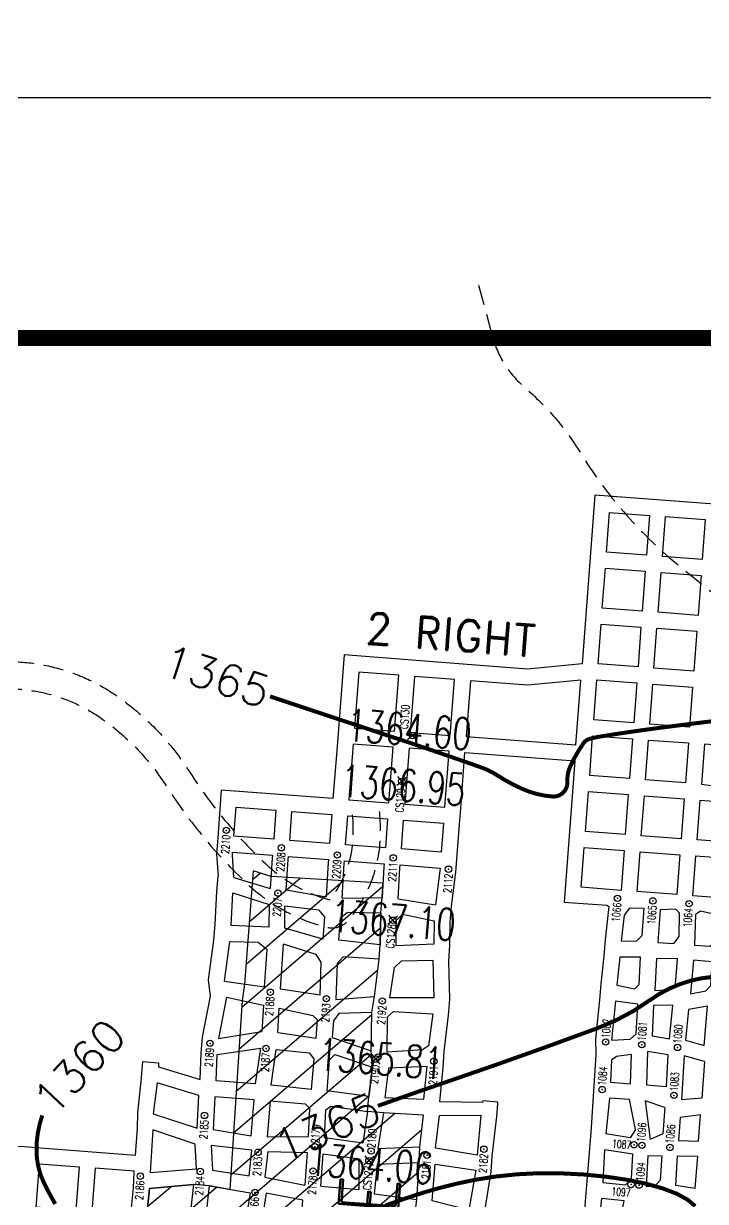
# Model space of a CAD drawing. Header units: inches. Extents: x 10131215 to 10153225, y 3476725 to 3491422.
# Drawn here: x 10139034 to 10139886, y 3486621 to 3488093 of the extents above; entities that cross this region are included whole.
import ezdxf
from ezdxf.enums import TextEntityAlignment as Align

# ---------------------------------------------------------------- set-up
doc = ezdxf.new("R2010")
doc.units = ezdxf.units.IN
doc.header["$LTSCALE"] = 100
doc.header["$MEASUREMENT"] = 0
doc.header["$PDMODE"] = 32
doc.header["$PDSIZE"] = 8
doc.linetypes.add('DASHDOT', pattern=[1, 0.5, -0.25, 0, -0.25])
doc.linetypes.add('DASHED2', pattern=[0.375, 0.25, -0.125])
doc.layers.get('0').update_dxf_attribs({"color": 60, "linetype": 'CONTINUOUS'})
for name, color, linetype in [('BOUNDARY-MINE LIMITS', 30, 'DASHDOT'), ('ELEVATIONS-UPEER MASON-CONTOURS', 175, 'CONTINUOUS'), ('ELEVATIONS-UPPER MASON-SPOT', 175, 'CONTINUOUS'), ('GRID COORDINATES-VA SOUTH NAD27', 252, 'CONTINUOUS'), ('MINE WORKINGS-ADVANCED-SURVEYED', 7, 'CONTINUOUS'), ('MINE WORKINGS-RETREAT AREA', 4, 'CONTINUOUS'), ('MINE WORKINGS-RETREAT AREA-LABELS', 1, 'CONTINUOUS'), ('PANEL AND MAINS LABELS', 4, 'CONTINUOUS'), ('ROADS', 34, 'DASHED2'), ('SPADS-CONTROL SURVEY-LABELS', 230, 'CONTINUOUS'), ('SPADS-CONTROL SURVEY-SYMBOLS', 230, 'CONTINUOUS'), ('SPADS-LABEL', 90, 'CONTINUOUS'), ('SPADS-SYMBOL', 90, 'CONTINUOUS')]:
    doc.layers.add(name, color=color, linetype=linetype)
doc.styles.add('INACCESSIBLE', font='ROMAND.SHX', dxfattribs={"width": 0.8, "height": 75})
doc.styles.add('LEG', font='ROMAND')
doc.styles.add('LEV', font='SIMPLEX.shx', dxfattribs={"width": 0.7, "height": 40})
doc.styles.add('SP', font='SIMPLEX', dxfattribs={"width": 0.75, "height": 12})

# ---------------------------------------------------------------- blocks, each defined once
blk = doc.blocks.new('*X18')
at = {"color": 0}
for p, q in [((778232.5, 184262.8), (778396.8, 184427.1)), ((778233.8, 184423.2), (778242.5, 184431.9)), ((778233.8, 184317.2), (778347, 184430.3)), ((778233.8, 184370.2), (778293, 184429.3)), ((778233.1, 184210.4), (778398, 184375.3)), ((778233.8, 184158), (778398.5, 184322.7)), ((778234.4, 184105.6), (778395.3, 184266.5)), ((778235, 184053.2), (778398.7, 184216.9)), ((778162.2, 183927.4), (778399.3, 184164.5)), ((778215.4, 183927.5), (778433.2, 184145.3)), ((778268.3, 183927.4), (778468.6, 184127.7)), ((778278.9, 183884.9), (778468.7, 184074.8)), ((778134.4, 184005.6), (778161.3, 184032.5)), ((778137.1, 183955.3), (778218.3, 184036.4))]:
    blk.add_line(p, q, dxfattribs=at)
blk = doc.blocks.new('CS')
at = {"layer": 'SPADS-CONTROL SURVEY-SYMBOLS'}
for p, q in [((-5.7, 5.7), (5.7, -5.7)), ((5.7, 5.7), (-5.7, -5.7))]:
    blk.add_line(p, q, dxfattribs=at)
blk.add_circle((0, 0), 4, dxfattribs=at)

msp = doc.modelspace()

# ---------------------------------------------------------------- linework, layer by layer
at = {"layer": 'BOUNDARY-MINE LIMITS', "const_width": 20}
msp.add_lwpolyline([(10140753, 3479084.4), (10139113.1, 3481748), (10135309.1, 3481748), (10135309.1, 3484078.5), (10136387.9, 3484078.5), (10136387.9, 3486601.2), (10138341.9, 3486601.2), (10138341.9, 3487699.8), (10142188.8, 3487699.8), (10142412.7, 3484892.3), (10142623.9, 3484306.7), (10142796.8, 3484074.3), (10143151.6, 3484065.3), (10143500.4, 3483618.4), (10143792.6, 3483818), (10144004.3, 3483755.4), (10144488.2, 3483062.4), (10144843, 3482463.4), (10144896.6, 3482347.2), (10144953.3, 3482314.4), (10145033.8, 3482290.6), (10145541.6, 3481817.9), (10145505.8, 3481770.2), (10145917.3, 3481350.1)], dxfattribs=at)
at = {"layer": 'ELEVATIONS-UPEER MASON-CONTOURS', "const_width": 5}
for points in [[(10135978.9, 3483263.2, 0), (10135880.2, 3483248.3, 0.000547)], [(10136147.8, 3483288.5, 0.000001), (10135988.5, 3483264.7, 0.000023)], [(10139638.8, 3483431.7, 0.000001), (10139693.5, 3483463.7, 0.000011)], [(10139909.6, 3487222.3, 0.00456), (10139882.1, 3487219.1, 0.002152), (10139823.9, 3487211.7, 0.007136), (10139755.2, 3487201.6, 0.033781), (10139740.9, 3487198.3, 0.16889), (10139734.1, 3487193.3, 0.042711), (10139717.8, 3487164.9, 0.123106), (10139713.9, 3487145.1, -0.193002), (10139709.7, 3487132.6, -0.237547), (10139695.4, 3487126.6, -0.088948), (10139657.1, 3487136.3, -0.037194), (10139626.3, 3487153.1, 0.05889), (10139606.4, 3487162.9, 0.001659), (10139550.9, 3487182.2, 0.002851), (10139518.5, 3487193.2), (10139430.4, 3487222.4), (10139342.3, 3487251.7)], [(10138804.9, 3484318.7, 0.000002), (10138743.6, 3484310, 0.000372)], [(10139477, 3486739.9, -0.003529), (10139563.8, 3486770.2, 0.006471), (10139751.4, 3486837, 0.067734), (10139816.8, 3486871.9, -0.089314), (10139867.7, 3486896.3, -0.092896), (10139920.7, 3486900.8, 0.06727)], [(10139057.7, 3486728.1, 0.090324), (10139050.5, 3486682.5, 0.106511), (10139059.6, 3486644.2, 0.021448), (10139073.9, 3486617.4, 0.123244)]]:
    msp.add_lwpolyline(points, format="xyb", dxfattribs=at)
msp.add_lwpolyline([(10139486.9, 3486615.6), (10139500.2, 3486620.3), (10139515.8, 3486625.7), (10139533.7, 3486631.5), (10139553.6, 3486637.2), (10139575.3, 3486642.7), (10139598.8, 3486647.6), (10139623.9, 3486651.6), (10139650.4, 3486654.4), (10139678, 3486655.8), (10139706.3, 3486655.6), (10139734.4, 3486654.2), (10139761.8, 3486651.5), (10139787.8, 3486647.7), (10139811.7, 3486642.8), (10139832.8, 3486636.9), (10139850.5, 3486630.2), (10139864.2, 3486622.7), (10139873.8, 3486614.6)], dxfattribs=at)
at = {"layer": 'GRID COORDINATES-VA SOUTH NAD27'}
msp.add_line((10153220, 3488000), (10131220, 3488000), dxfattribs=at)
at = {"layer": 'MINE WORKINGS-ADVANCED-SURVEYED', "flags": 128}
for points in [[(10140094.2, 3487478.1), (10140047.4, 3487480.6), (10139748.2, 3487503.2), (10139732.3, 3487292.3), (10139664.1, 3487285.9), (10139594.3, 3487291.2), (10139434.8, 3487303.5), (10139430.2, 3487243.6), (10139425.6, 3487183.8), (10139421, 3487124), (10139281.4, 3487134.7), (10139276.9, 3487074.8), (10139275.3, 3487054.9), (10139277.3, 3487026.9)], [(10139935.2, 3487188.4), (10139885.1, 3487192), (10139881.4, 3487142.1), (10139929.9, 3487135.4)], [(10139568.9, 3486989.6), (10139574.5, 3487032), (10139579, 3487091.8), (10139580.6, 3487111.8), (10139585.9, 3487181.6), (10139723.1, 3487171.1), (10139709.8, 3486994.6), (10139763.1, 3486990.6), (10139765.7, 3486989)], [(10139297.2, 3487025.4), (10139295.3, 3487053.4), (10139295.6, 3487057.1), (10139345.4, 3487053.2), (10139345.1, 3487049.6), (10139342.6, 3487011.6)], [(10139362.5, 3487010.1), (10139365.1, 3487048), (10139365.4, 3487051.7), (10139415.2, 3487047.9), (10139414.9, 3487044.2), (10139412.4, 3487001.3)], [(10139432.4, 3486999.7), (10139434.9, 3487042.7), (10139435.2, 3487046.4), (10139485, 3487042.6), (10139484.7, 3487038.9), (10139482.5, 3487000.4)], [(10139502.4, 3486998.8), (10139504.7, 3487037.3), (10139505, 3487041), (10139554.8, 3487037.2), (10139554.5, 3487033.5), (10139549, 3486991.1)], [(10139174.1, 3486678.4), (10139176.8, 3486711.5), (10139177.3, 3486731.6), (10139181.3, 3486770.4), (10139182.8, 3486790.3), (10139183.2, 3486795.3), (10139203.1, 3486793.8), (10139202.8, 3486788.8), (10139254.8, 3486772.9), (10139256.4, 3486805.9), (10139257.9, 3486825.8), (10139267.8, 3486877.2), (10139265.4, 3486897.4), (10139272.2, 3486947.1), (10139273.7, 3486967), (10139275.8, 3487008), (10139277.3, 3487026.9)], [(10139297.2, 3487025.4), (10139342.6, 3487011.6)], [(10139362.5, 3487010.1), (10139412.4, 3487001.3)], [(10139432.4, 3486999.7), (10139482.5, 3487000.4)], [(10139502.4, 3486998.8), (10139549, 3486991.1)], [(10139607.7, 3486498.7), (10139605.9, 3486533.4), (10139607.5, 3486553.3), (10139609.1, 3486588.3), (10139610.7, 3486608.2), (10139618.5, 3486658), (10139619.9, 3486677), (10139625.7, 3486726.7), (10139627, 3486742.6), (10139627.1, 3486744.6), (10139608.2, 3486746.1), (10139608, 3486744.1), (10139554.4, 3486745), (10139558.5, 3486787.9), (10139560, 3486807.8), (10139565.5, 3486853.5), (10139567, 3486873.4), (10139565.6, 3486920.7), (10139567.2, 3486940.6), (10139567.4, 3486969.7), (10139568.9, 3486989.6)], [(10139765.7, 3486989), (10139761.2, 3486947.3), (10139759.6, 3486927.3), (10139755.8, 3486892.5), (10139754.1, 3486872.6), (10139749.1, 3486823.8), (10139749.5, 3486803.7)], [(10139285.3, 3486895.9), (10139292.1, 3486945.5), (10139327.4, 3486944.4), (10139338.8, 3486935.5)], [(10139285.3, 3486895.9), (10139335.6, 3486888.6), (10139338.8, 3486935.5)], [(10139405, 3486878.5), (10139355.5, 3486885.7), (10139359.3, 3486941.9)], [(10139405, 3486878.5), (10139406.2, 3486919.5), (10139399.9, 3486929), (10139359.3, 3486941.9)], [(10139287.8, 3486875.7), (10139277.8, 3486824.3), (10139331.9, 3486833)], [(10139287.8, 3486875.7), (10139334.1, 3486866), (10139331.9, 3486833)], [(10139351.9, 3486831.5), (10139353.9, 3486861.9), (10139396, 3486853.1)], [(10139351.9, 3486831.5), (10139399.9, 3486824.7), (10139401.6, 3486847.6), (10139396, 3486853.1)], [(10139749.5, 3486803.7), (10139743.1, 3486706.6)], [(10139769, 3486797.1), (10139768, 3486769.6), (10139792.9, 3486767.7), (10139793.9, 3486804.3)], [(10139793.9, 3486804.3), (10139775.4, 3486801.6), (10139769, 3486797.1)], [(10139814.2, 3486807.8), (10139812.8, 3486766.2), (10139837.8, 3486764.3), (10139839.8, 3486803.9)], [(10139839.8, 3486803.9), (10139814.2, 3486807.8)], [(10139885.3, 3486795.5), (10139859.8, 3486802.3), (10139856.7, 3486747.4)], [(10139885.3, 3486795.5), (10139881.8, 3486749.4), (10139856.7, 3486747.4)], [(10139799.2, 3486710.4), (10139791.4, 3486747.8), (10139766.5, 3486749.6), (10139762, 3486705.2)], [(10139835.9, 3486737.9), (10139811.3, 3486746.2), (10139817.3, 3486697.8)], [(10139835.9, 3486737.9), (10139833.4, 3486705), (10139817.3, 3486697.8)], [(10139852.8, 3486696.5), (10139877.8, 3486696), (10139880.3, 3486728.8), (10139855, 3486725.4)], [(10139855, 3486725.4), (10139852.8, 3486696.5)], [(10139743.1, 3486706.6), (10139741.5, 3486686.7), (10139738.3, 3486645.8), (10139736.7, 3486625.9), (10139733.6, 3486587), (10139731, 3486567.2), (10139728, 3486529.3), (10139726.5, 3486509.3), (10139727.3, 3486467.1), (10139724.8, 3486447.2), (10139720.6, 3486417.5), (10139720, 3486397.5)], [(10139799.2, 3486710.4), (10139792.3, 3486699.9), (10139762, 3486705.2)], [(10139339.5, 3486683), (10139336, 3486650.8), (10139385.7, 3486641)], [(10139339.5, 3486683), (10139388.8, 3486681.5), (10139385.7, 3486641)], [(10139405.7, 3486639.4), (10139408.8, 3486680), (10139453.8, 3486673.6)], [(10139405.7, 3486639.4), (10139453.7, 3486635.5), (10139453.8, 3486673.6)], [(10139814.6, 3486678), (10139812.4, 3486639.1), (10139823.3, 3486639.4), (10139829.9, 3486646.9)], [(10139814.6, 3486678), (10139831.8, 3486677.7), (10139829.9, 3486646.9)], [(10139849.5, 3486640.4), (10139851.7, 3486677.4), (10139876.4, 3486677), (10139873.4, 3486636.6)], [(10139168.5, 3486604.3), (10139171.6, 3486637.5), (10139172.5, 3486657.5), (10139172.6, 3486658.5)], [(10139873.4, 3486636.6), (10139849.5, 3486640.4)]]:
    msp.add_lwpolyline(points, dxfattribs=at)
for points in [[(10139812.7, 3487428.1), (10139762.9, 3487431.9), (10139766.6, 3487481.7), (10139816.5, 3487478)], [(10139882.5, 3487422.8), (10139832.7, 3487426.6), (10139836.4, 3487476.5), (10139886.3, 3487472.7)], [(10139807.4, 3487358.3), (10139757.6, 3487362.1), (10139761.4, 3487411.9), (10139811.2, 3487408.2)], [(10139877.2, 3487353), (10139827.4, 3487356.8), (10139831.2, 3487406.7), (10139881, 3487402.9)], [(10139802.2, 3487288.5), (10139752.3, 3487292.3), (10139756.1, 3487342.1), (10139805.9, 3487338.4)], [(10139872, 3487283.2), (10139822.1, 3487287), (10139825.9, 3487336.8), (10139875.7, 3487333.1)], [(10139497.7, 3487208.4), (10139503.1, 3487278.2), (10139453.2, 3487282), (10139447.9, 3487212.2)], [(10139567.5, 3487203), (10139572.8, 3487272.8), (10139523, 3487276.6), (10139517.6, 3487206.8)], [(10139730.7, 3487272.1), (10139664.3, 3487265.8), (10139652.8, 3487266.7), (10139592.8, 3487271.3), (10139587.4, 3487201.5), (10139724.6, 3487191)], [(10139796.9, 3487218.7), (10139747, 3487222.5), (10139750.8, 3487272.3), (10139800.7, 3487268.6)], [(10139866.7, 3487213.4), (10139816.8, 3487217.2), (10139820.6, 3487267), (10139870.5, 3487263.3)], [(10139791.6, 3487148.9), (10139741.8, 3487152.7), (10139745.5, 3487202.5), (10139795.4, 3487198.7)], [(10139490.8, 3487118.6), (10139496.2, 3487188.4), (10139446.3, 3487192.2), (10139441, 3487122.4)], [(10139560.6, 3487113.3), (10139566, 3487183.1), (10139516.1, 3487186.9), (10139510.8, 3487117.1)], [(10139861.4, 3487143.6), (10139811.6, 3487147.4), (10139815.3, 3487197.2), (10139865.2, 3487193.5)], [(10139786.3, 3487079.1), (10139736.5, 3487082.9), (10139740.2, 3487132.7), (10139790.1, 3487128.9)], [(10139856.1, 3487073.8), (10139806.3, 3487077.6), (10139810.1, 3487127.4), (10139859.9, 3487123.7)], [(10139297.1, 3487077), (10139299.9, 3487113.2), (10139349.7, 3487109.4), (10139346.9, 3487073.2)], [(10139925.9, 3487068.5), (10139876.1, 3487072.3), (10139879.9, 3487122.2), (10139929.7, 3487118.4)], [(10139366.9, 3487071.7), (10139369.7, 3487107.9), (10139419.5, 3487104), (10139416.7, 3487067.8)], [(10139436.7, 3487066.3), (10139439.5, 3487102.5), (10139489.3, 3487098.7), (10139486.5, 3487062.5)], [(10139506.5, 3487061), (10139509.3, 3487097.2), (10139559.1, 3487093.3), (10139556.3, 3487057.2)], [(10139781.1, 3487009.3), (10139731.2, 3487013.1), (10139735, 3487062.9), (10139784.8, 3487059.1)], [(10139850.9, 3487004), (10139801, 3487007.8), (10139804.8, 3487057.6), (10139854.6, 3487053.9)], [(10139920.7, 3486998.7), (10139870.8, 3487002.5), (10139874.6, 3487052.4), (10139924.4, 3487048.6)], [(10139293.6, 3486965.5), (10139295.8, 3487006.4), (10139341.1, 3486991.7), (10139340.9, 3486963.4)], [(10139360.8, 3486961.9), (10139361, 3486990.1), (10139403.1, 3486984.9), (10139410.5, 3486976.3), (10139408.4, 3486948.4)], [(10139428.3, 3486946.9), (10139430.5, 3486974.8), (10139439, 3486982.2), (10139481, 3486981.4), (10139480, 3486941.4)], [(10139499.9, 3486939.9), (10139500.4, 3486971.9), (10139508, 3486979.4), (10139547.5, 3486971.2), (10139547.2, 3486942.1)], [(10139810, 3486986.6), (10139791.6, 3486986.9), (10139784.9, 3486978.4), (10139781.2, 3486945.6), (10139800.9, 3486946.2), (10139807.4, 3486952.7)], [(10139854, 3486980.6), (10139849.4, 3486986), (10139830, 3486985.1), (10139826.8, 3486944.2), (10139847, 3486943), (10139853.7, 3486951.5)], [(10139900.9, 3486978.8), (10139880.3, 3486983.5), (10139873.9, 3486979), (10139872.9, 3486940.9), (10139892.5, 3486939.4), (10139899, 3486944.9)], [(10139424.7, 3486873), (10139473, 3486876.6), (10139478.6, 3486923.4), (10139433.8, 3486926.4), (10139426.1, 3486918)], [(10139492, 3486875.1), (10139497.9, 3486912.9), (10139506.5, 3486921.3), (10139545.7, 3486922.2), (10139547.1, 3486874.9)], [(10139805.3, 3486925.8), (10139779.5, 3486925.7), (10139775.7, 3486890.9), (10139798.2, 3486886.2), (10139803.7, 3486891.8)], [(10139851.4, 3486923.6), (10139825.3, 3486924.3), (10139823.2, 3486884.3), (10139842.3, 3486885.2), (10139848.9, 3486891.7)], [(10139894.9, 3486920.1), (10139871.4, 3486922), (10139868, 3486880.1), (10139886.8, 3486883.7), (10139893.3, 3486890.2)], [(10139801.8, 3486866.9), (10139774.1, 3486871), (10139769.1, 3486822.2), (10139792.4, 3486823.5), (10139799.9, 3486830)], [(10139845.8, 3486865.9), (10139821.7, 3486865.4), (10139819.8, 3486827.4), (10139841.4, 3486823.8)], [(10139889.1, 3486864.4), (10139865.4, 3486860.3), (10139861.4, 3486822.2), (10139885, 3486815.6)], [(10139468.8, 3486808.7), (10139469.5, 3486856.8), (10139428.3, 3486855.6), (10139421.6, 3486846.1), (10139420, 3486825.2)], [(10139540.5, 3486815.2), (10139533, 3486809.8), (10139488.8, 3486807.2), (10139489.1, 3486851.3), (10139496.6, 3486857.7), (10139545.6, 3486855)], [(10139274.8, 3486771.4), (10139276.3, 3486804.3), (10139330.2, 3486811.9), (10139323.9, 3486767.5)], [(10139343.8, 3486765.9), (10139350.1, 3486810.3), (10139391.4, 3486806.3), (10139396.9, 3486798.9), (10139393.9, 3486760.4)], [(10139413.9, 3486758.9), (10139416.8, 3486797.3), (10139423.5, 3486804.1), (10139470.3, 3486788.5), (10139465.6, 3486751.8)], [(10139534.6, 3486748.5), (10139538.6, 3486789.3), (10139490.3, 3486787.1), (10139485.6, 3486750.3)], [(10139251.2, 3486712), (10139253.3, 3486752.9), (10139201.2, 3486768.8), (10139196.3, 3486730.1)], [(10139318.9, 3486702.7), (10139322.4, 3486747.5), (10139273.3, 3486751.4), (10139271.1, 3486710.5)], [(10139390.4, 3486701.5), (10139392.1, 3486736.5), (10139386.5, 3486741.9), (10139342.3, 3486746), (10139338.9, 3486701.1)], [(10139458.4, 3486693.3), (10139410.3, 3486700), (10139412, 3486734.9), (10139418.4, 3486739.5), (10139464.2, 3486732.8)], [(10139476.9, 3486686.8), (10139529.4, 3486688.9), (10139534.1, 3486728.5), (10139484.2, 3486731.4)], [(10139549.3, 3486687.3), (10139554.2, 3486728), (10139605.8, 3486728.2), (10139601, 3486678.4)], [(10139192.5, 3486656.6), (10139250.3, 3486661.3), (10139248.7, 3486692.1), (10139195.7, 3486710.1)], [(10139270.3, 3486659.8), (10139316.1, 3486652.4), (10139319.5, 3486684.6), (10139268.6, 3486690.6)], [(10139795.7, 3486679.6), (10139760.4, 3486685.2), (10139758.2, 3486644.3), (10139786.4, 3486641.2), (10139794.1, 3486648.6)], [(10139525.9, 3486623), (10139528.7, 3486668.9), (10139476.3, 3486666.8), (10139472.4, 3486630)], [(10139590.7, 3486609.8), (10139544.8, 3486621.4), (10139548.6, 3486667.3), (10139599.5, 3486659.5)], [(10139192.6, 3486594.5), (10139187.9, 3486599.7), (10139191.6, 3486636.6), (10139246.8, 3486641.5), (10139243.5, 3486611.7)], [(10139309.9, 3486584.6), (10139263.5, 3486610.1), (10139266.8, 3486640), (10139317.5, 3486631.2)], [(10139329.8, 3486583.1), (10139379.5, 3486573.3), (10139383.3, 3486622.1), (10139337.5, 3486630.7)], [(10139784.8, 3486621.3), (10139756.6, 3486624.3), (10139752.5, 3486585.5), (10139772.9, 3486587.1), (10139779.5, 3486593.6)]]:
    msp.add_lwpolyline(points, close=True, dxfattribs=at)
at = {"layer": 'MINE WORKINGS-ADVANCED-SURVEYED'}
for points in [[(10138987.2, 3486689.4), (10139035.6, 3486689), (10139055.6, 3486687.5), (10139174.1, 3486678.4)], [(10139172.6, 3486658.5), (10139123.9, 3486662.2), (10139119.7, 3486608.1), (10139168.5, 3486604.3)]]:
    msp.add_lwpolyline(points, dxfattribs=at)
msp.add_lwpolyline([(10139049.9, 3486613.4), (10139054.1, 3486667.5), (10139103.9, 3486663.7), (10139099.8, 3486609.6)], close=True, dxfattribs=at)
at = {"layer": 'MINE WORKINGS-RETREAT AREA'}
msp.add_lwpolyline([(10139523.3, 3486603.1), (10139525.9, 3486623), (10139528.7, 3486668.9), (10139529.4, 3486688.9), (10139534.1, 3486728.5), (10139484.2, 3486731.4), (10139464.2, 3486732.8), (10139465.6, 3486751.8), (10139470.3, 3486788.5), (10139468.8, 3486808.7), (10139469.5, 3486856.8), (10139473, 3486876.6), (10139478.6, 3486923.4), (10139480, 3486941.4), (10139481, 3486981.4), (10139482.5, 3487000.4), (10139483.5, 3487018.5), (10139343.6, 3487026.6), (10139321.3, 3487033.6), (10139310.5, 3486892.2), (10139307.5, 3486871.6), (10139292.1, 3486635.6), (10139266.8, 3486640), (10139246.8, 3486641.5), (10139191.6, 3486636.6), (10139187.9, 3486599.7)], dxfattribs=at)
at = {"layer": 'ROADS', "flags": 128}
for points in [[(10139603, 3487765.8), (10139620, 3487702.3, 0.150889), (10139660.6, 3487637.8, -0.077823), (10139730, 3487556.4, 0.082175), (10139850.1, 3487418, 0.018769), (10139998.7, 3487303.9, 0.077007), (10140229.7, 3487188.4, 0.085303), (10140446.4, 3487157.9, 0.022783), (10140747.9, 3487180.9, 0.076854), (10141069.8, 3487271.7, 0.050661), (10141317.2, 3487416.7, -0.048969), (10141590.9, 3487578.3, -0.256899), (10141810.3, 3487563.4, 0.060407), (10141970.2, 3487486.1, -0.165088), (10142094, 3487390.7, 0.00477), (10142199.6, 3487235.2, 0.322383), (10142280.9, 3487206.4, 0.058593), (10142570.9, 3487284.8, -0.114258), (10142711.2, 3487306.5, 0.060305), (10142979.9, 3487319, -0.887136)], [(10137623.6, 3486600.7, -0.042333), (10137777.6, 3486768.6, 0.000282), (10137866.4, 3486850.4, -0.036378), (10137978.1, 3486939.2, -0.025024), (10138093.9, 3487010.2, -0.153551), (10138232, 3487037.4, 0.005933), (10138393.4, 3487021.4, 0.019398), (10138562.7, 3487013.3, 0.144599), (10138694.7, 3487051, 0.148718), (10138742.1, 3487106.2, 0.034847), (10138761.6, 3487160.6, -0.21894), (10138842.8, 3487255.8, -0.097246), (10139003.5, 3487295, -0.168215), (10139153.3, 3487250.6, -0.095559), (10139242, 3487157.1, 0.061913), (10139337.1, 3487042.3, 0.121769), (10139417, 3486997.4, 0.164814), (10139446.3, 3487078.2, 0.028579), (10139445.4, 3487104.9, 0.028579)], [(10138109.6, 3481935.4), (10138162, 3482017.9, 0.170309), (10138200.3, 3482183.9, 0.018844), (10138178.2, 3482332.3, 0.047997), (10138117.6, 3482542.2, 0.014834), (10137993.1, 3482938.5, 0.059925), (10137873, 3483184.7, 0.097372), (10137746, 3483316.4, -0.066741), (10137592.4, 3483457.4, -0.183361), (10137564.1, 3483539.4, -0.095174), (10137597, 3483686.8, -0.043462), (10137690.7, 3483859.8, 0.194412), (10137720, 3484005, 0.10619), (10137652.7, 3484165.9, 0.080998), (10137558.3, 3484263.4, -0.19205), (10137472.6, 3484402.8, -0.1494), (10137491.6, 3484555.5, 0.200073), (10137495.8, 3484716.9, 0.081704), (10137454.2, 3484787.8, -0.01828), (10137337.3, 3484939, -0.202671), (10137308.5, 3485066.6, 0.048241), (10137327.1, 3485294.3, 0.034799), (10137303.3, 3485575.2, 0.024229), (10137276.9, 3485703.9, -0.065563), (10137267.3, 3485783.9, -0.085585), (10137306.4, 3485996.7, -0.016893), (10137411.8, 3486255.9, -0.07228), (10137481.9, 3486366.6, 0.018467), (10137632.5, 3486556, -0.048032), (10137800.6, 3486743.5, 0.000282), (10137889.5, 3486825.4, -0.036378), (10137997.2, 3486911.1, -0.025024), (10138110.2, 3486980.3, -0.153551), (10138228.3, 3487003.6, 0.005933), (10138390.5, 3486987.5, 0.019398), (10138562.4, 3486979.3, 0.144599), (10138713, 3487022.3, 0.148718), (10138773.2, 3487092.5, 0.034847), (10138794.4, 3487151.3, -0.21894), (10138857.1, 3487224.9, -0.097246), (10139005, 3487261, -0.168215), (10139133.5, 3487222.9, -0.095559), (10139213.3, 3487138.8, 0.061913), (10139313.8, 3487017.6, 0.128303), (10139413.6, 3486963.1, 0.283309), (10139439.7, 3486971.4, 0.174169), (10139480.3, 3487077.5, 0.028579), (10139479.2, 3487108, -0.067083)]]:
    msp.add_lwpolyline(points, format="xyb", dxfattribs=at)
at = {"layer": 'SPADS-SYMBOL'}
for p in [(10139287.7, 3487084.3), (10139356.5, 3487062.5), (10139426.4, 3487053.5), (10139496.3, 3487049.9), (10139565.4, 3487035.7), (10139352.2, 3487005.9), (10139776.5, 3486999.4), (10139820.8, 3486996.1), (10139866, 3486992.7), (10139342.7, 3486882), (10139412.7, 3486873.9), (10139482.6, 3486871), (10139267.3, 3486818.1), (10139761.8, 3486819.8), (10139806.9, 3486816.4), (10139337.3, 3486811.8), (10139477.2, 3486801.1), (10139851.6, 3486813), (10139547, 3486795.7), (10139757.3, 3486760.3), (10139847.1, 3486753.1), (10139260.4, 3486728), (10139327.4, 3486682), (10139398.4, 3486688.9), (10139468.6, 3486683.5), (10139609.6, 3486685.8), (10139797.2, 3486691.4), (10139807.2, 3486690.6), (10139842.1, 3486688), (10139538.5, 3486678.2), (10139180.2, 3486652.1), (10139255.1, 3486657.9), (10139396.1, 3486658.5), (10139793.5, 3486641.6), (10139803.5, 3486640.9), (10139323.5, 3486631.8)]:
    msp.add_point(p, dxfattribs=at)

# ---------------------------------------------------------------- block references
at = {"layer": 'MINE WORKINGS-RETREAT AREA', "xscale": 1.000028516851045, "yscale": 1.000028516851045, "zscale": 1.000028516851045, "rotation": 355.6010874874682}
msp.add_blockref('*X18', (9349211.4, 3362830.1), dxfattribs=at)
at = {"layer": 'SPADS-CONTROL SURVEY-SYMBOLS', "xscale": 1.000028516851045, "yscale": 1.000028516851045, "zscale": 1.000028516851045}
for p, rotation in [((10139520.2, 3487202.8), 355.6010247209825), ((10139507, 3487145.4), 355.6010247045049), ((10139495.7, 3486972), 355.6010247000348), ((10139474.5, 3486798.4), 355.6010246799856), ((10139465.9, 3486671.4), 355.601024676199)]:
    msp.add_blockref('CS', p, dxfattribs=dict(at, rotation=rotation))

# ---------------------------------------------------------------- texts
at = {"layer": 'ELEVATIONS-UPEER MASON-CONTOURS', "style": 'LEV'}
for s, rotation, p in [('1365', 341.6518, (10139204, 3487279.7)), ('1360', 46.9219, (10139071.6, 3486725)), ('1365', 22.5945, (10139358, 3486668.4))]:
    msp.add_text(s, height=40, rotation=rotation, dxfattribs=at).set_placement(p)
at = {"layer": 'ELEVATIONS-UPPER MASON-SPOT', "style": 'LEV', "width": 0.7}
for s, p in [('1364.60', (10139516.3, 3487210.3)), ('1366.95', (10139508.6, 3487140.8)), ('1367.10', (10139496.4, 3486972)), ('1365.81', (10139480.7, 3486798.9)), ('1364.06', (10139468.3, 3486667.5))]:
    msp.add_text(s, height=40, rotation=355.6011, dxfattribs=at).set_placement(p, align=Align.MIDDLE)
at = {"layer": 'MINE WORKINGS-RETREAT AREA-LABELS', "style": 'INACCESSIBLE', "width": 0.8}
msp.add_text('INACCESSIBLE', height=75.002, rotation=85.6011, dxfattribs=at).set_placement((10139446.8, 3486374.8), align=Align.MIDDLE)
at = {"layer": 'PANEL AND MAINS LABELS', "style": 'LEG'}
msp.add_text('2 RIGHT', height=40, rotation=355.6011, dxfattribs=at).set_placement((10139568.2, 3487329.2), align=Align.MIDDLE)
at = {"layer": 'SPADS-CONTROL SURVEY-LABELS', "style": 'SP', "width": 0.7}
for s, p in [('CS130', (10139510.7, 3487226.1)), ('CS129', (10139505, 3487121.8)), ('CS128', (10139493.5, 3486951.9)), ('2190', (10139473.1, 3486779.2)), ('CS127', (10139464.7, 3486649.8))]:
    msp.add_text(s, height=10, rotation=85.55, dxfattribs=at).set_placement(p, align=Align.MIDDLE)
at = {"layer": 'SPADS-LABEL', "style": 'SP', "width": 0.7}
for s, rotation, p in [('2210', 85.55, (10139286.9, 3487066.7)), ('2208', 85.55, (10139355.7, 3487044.8)), ('2209', 85.55, (10139425.7, 3487035.9)), ('2211', 85.55, (10139495.5, 3487032.3)), ('2112', 85.55, (10139564.7, 3487018.1)), ('2207', 85.55, (10139351.4, 3486988.3)), ('1066', 85.6772, (10139775.3, 3486981.9)), ('1065', 85.6772, (10139819.5, 3486978.5)), ('1064', 85.6772, (10139864.7, 3486975.1)), ('2188', 85.55, (10139341.9, 3486864.4)), ('2193', 85.55, (10139411.9, 3486856.3)), ('2192', 85.55, (10139481.8, 3486853.4)), ('1082', 85.6772, (10139762.5, 3486836.7)), ('1081', 85.6772, (10139807.5, 3486833.3)), ('1080', 85.6772, (10139852.3, 3486829.9)), ('2189', 85.55, (10139266.5, 3486800.5)), ('2187', 85.55, (10139336.5, 3486794.2)), ('1084', 85.6772, (10139758, 3486777.3)), ('2191', 85.55, (10139546.3, 3486778.1)), ('1083', 85.6772, (10139847.8, 3486770.1)), ('2185', 85.55, (10139259.7, 3486710.4)), ('2179', 85.55, (10139399.5, 3486705.1)), ('1096', 85.6772, (10139806.8, 3486707)), ('1086', 85.6772, (10139842.8, 3486704.9)), ('2180', 85.55, (10139469.5, 3486699.3)), ('1087', 355.6772, (10139781.8, 3486691.8)), ('2183', 85.55, (10139326.6, 3486664.4)), ('2181', 85.55, (10139537.7, 3486660.5)), ('2182', 85.55, (10139608.8, 3486668.2)), ('1094', 85.6772, (10139805.7, 3486657.7)), ('2186', 85.55, (10139179.5, 3486634.5)), ('2184', 85.55, (10139254.3, 3486640.3)), ('2178', 85.55, (10139395.3, 3486640.9)), ('1097', 355.6772, (10139781, 3486632.2)), ('2166', 85.55, (10139322.7, 3486614.2))]:
    msp.add_text(s, height=10, rotation=rotation, dxfattribs=at).set_placement(p, align=Align.MIDDLE)

doc.saveas('drawing.dxf')
